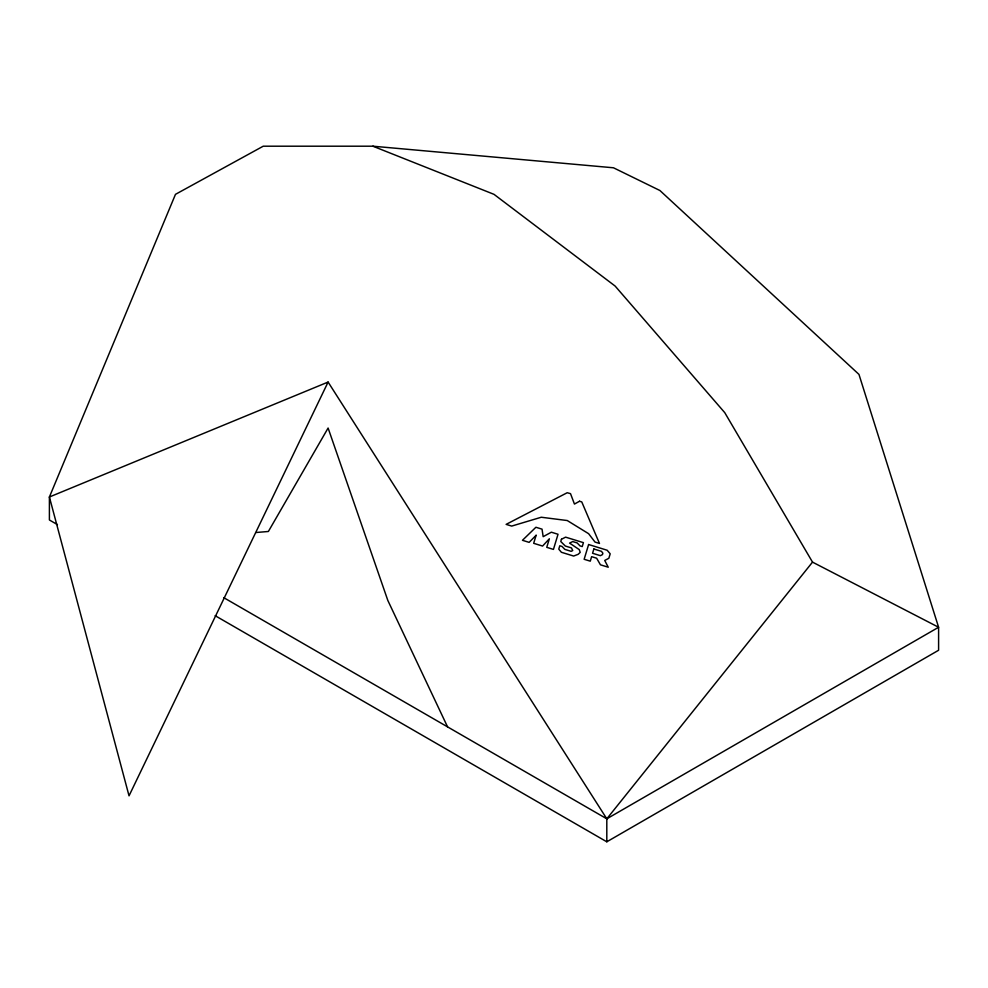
<?xml version="1.0" encoding="UTF-8"?>
<svg xmlns="http://www.w3.org/2000/svg" width="988" height="988" viewBox="0 0 988 988"><rect width="100%" height="100%" fill="white"/><g stroke="black" fill="none" stroke-linecap="round" stroke-linejoin="round"><path stroke-width="1.48" d="M606.805 841.801L606.805 818.817L328.102 382.06L129.033 795.834L49.4 497.001L175.481 194.34L263.24 146.199L372.884 146.199L613.474 167.787L659.898 190.499L858.967 374.403L938.6 627.257L938.6 650.252L606.805 841.801L215.149 615.685M223.659 597.604L606.805 818.817L812.519 562.123L724.76 412.651L615.116 286.051L494 194.34L372.884 146.199M606.805 818.817L938.6 627.257L812.519 562.123M328.102 382.06L49.4 497.001L49.4 519.984L57.415 524.616M256.127 532.495L268.378 531.482L328.102 428.039L387.827 600.445L447.552 726.872M536.101 535.286L533.681 543.314L542.585 546.055L549.353 538.781L546.759 547.34L553.441 549.402L558.022 534.261L551.341 532.199L543.165 536.682L542.029 529.148L535.904 527.259L522.454 540.3L529.136 542.363L536.101 535.286M561.443 539.263L560.764 541.51L565.334 546.043L571.459 547.92L572.719 550.563L571.15 551.329L564.864 549.39L562.024 546.463L559.788 545.771L558.776 549.143L561.406 552.28L573.658 556.046L578.19 554.305L580.191 552.378L579.264 549.6L569.57 543.104L572.719 541.56L577.165 542.943L580.005 545.882L582.228 546.574L583.426 542.647L565.605 537.151L561.443 539.263M588.613 544.524L584.143 559.282L590.268 561.159L591.627 556.676L596.641 558.22L600.445 564.815L608.238 567.211L604.718 560.455L608.843 558.282L610.201 553.799L607.163 550.242L588.613 544.524M593.862 548.995L592.565 553.268L600.358 555.664L602.445 554.614L602.878 553.194L601.457 551.329L593.862 548.995M579.548 501.237L574.448 504.065L570.521 493.654L567.198 492.728L506.14 524.369L511.698 526.085L541.263 517.243L567.26 520.54L588.613 533.693L595.011 542.066L599.469 543.437L581.771 501.929L579.548 501.237"/></g></svg>
